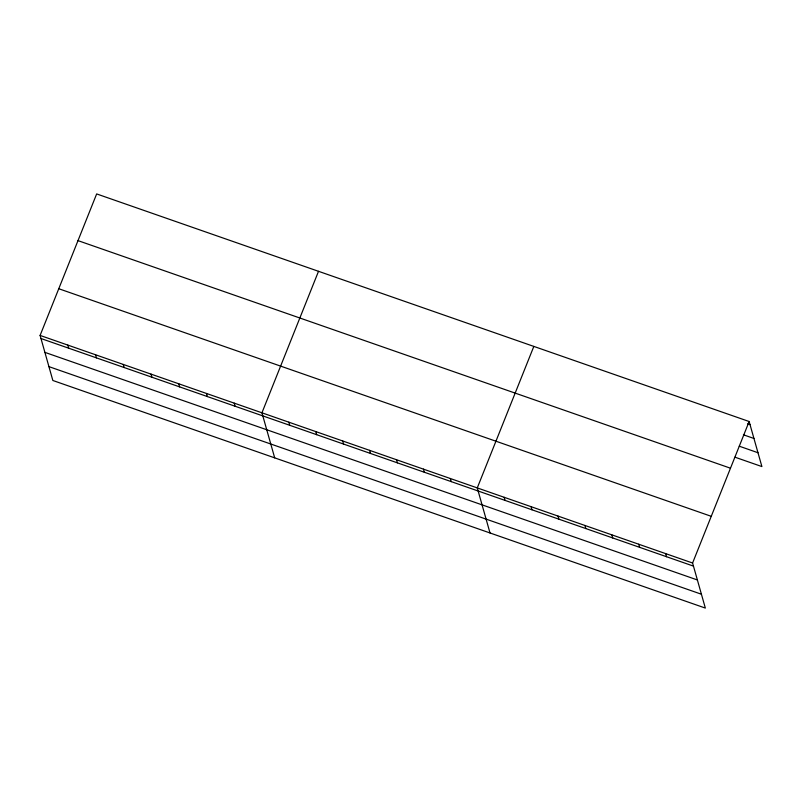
<?xml version="1.0" encoding="UTF-8"?>
<svg xmlns="http://www.w3.org/2000/svg" width="802" height="802" viewBox="0 0 802 802"><rect width="100%" height="100%" fill="white"/><g stroke="black" fill="none" stroke-linecap="round" stroke-linejoin="round"><path stroke-width="1.2" d="M749.148 421.511L692.587 563.014L705.339 608.076L52.852 380.489L40.1 335.426L96.661 193.924L749.148 421.511L761.9 466.574L734.983 457.19M318.514 271.307L261.943 412.809L274.695 457.862M533.831 346.414L477.27 487.907L490.012 532.969M747.685 423.797L750.03 424.609M743.414 434.784L753.94 438.463M739.254 446.193L757.98 452.729M77.994 240.62L730.482 468.208M58.767 288.73L711.254 516.318M40.1 335.426L692.587 563.014M40.972 338.524L693.459 566.112M44.892 352.369L697.379 579.956M48.932 366.634L701.419 594.222M665.67 553.631L666.542 556.718M638.753 544.237L639.635 547.335M611.836 534.854L612.718 537.952M584.929 525.46L585.801 528.558M558.012 516.077L558.884 519.175M531.094 506.684L531.967 509.781M504.177 497.3L505.059 500.398M450.353 478.523L451.225 481.621M423.436 469.13L424.308 472.228M396.519 459.747L397.401 462.844M369.602 450.363L370.484 453.451M342.695 440.97L343.567 444.067M315.777 431.586L316.65 434.674M288.86 422.193L289.733 425.291M234.214 403.135L235.086 406.233M206.485 393.461L207.357 396.559M178.756 383.787L179.628 386.885M151.027 374.113L151.899 377.211M123.287 364.449L124.17 367.537M95.558 354.775L96.441 357.872M67.829 345.101L68.711 348.198"/></g></svg>
